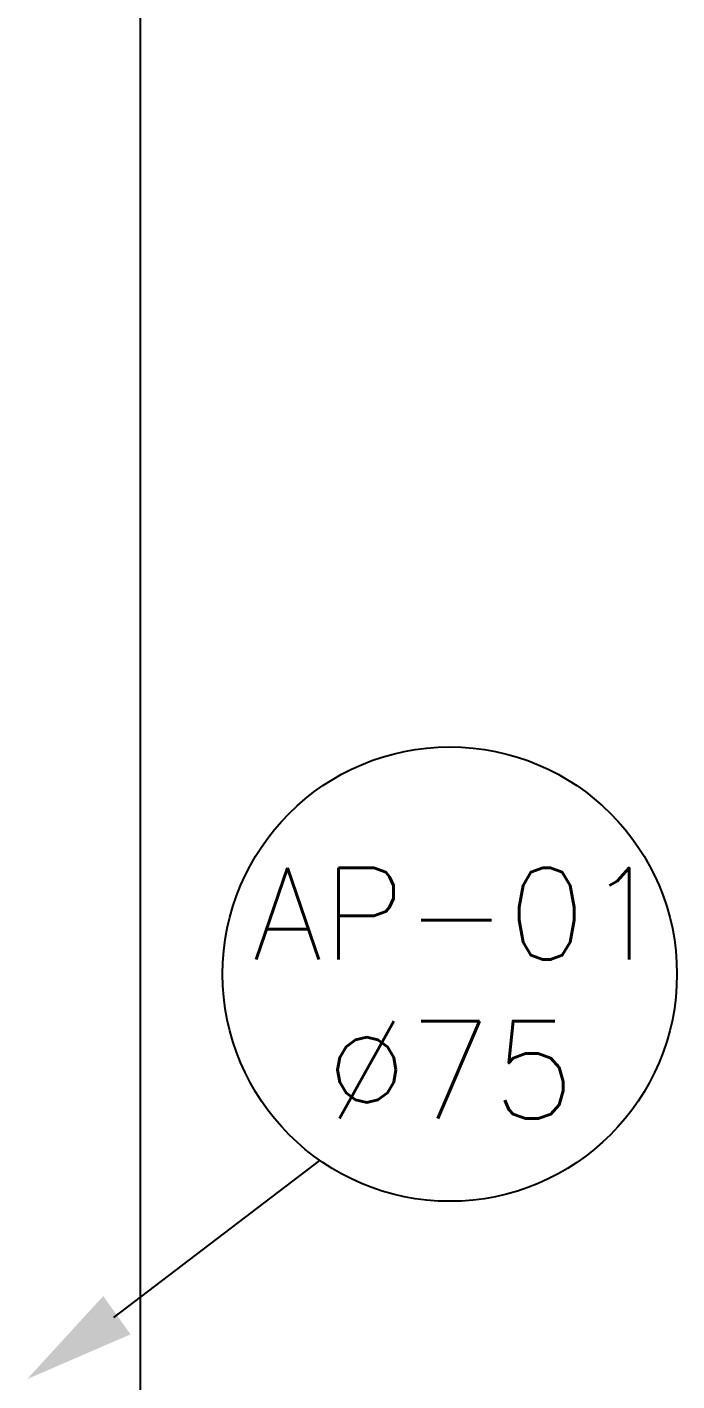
# Model space of a CAD drawing. Header units: millimetres. Extents: x 3923 to 4007, y 744 to 863.
# Drawn here: x 3938.594 to 3939.989, y 838.052 to 840.957 of the extents above; entities that cross this region are included whole.
import ezdxf
from ezdxf.enums import TextEntityAlignment as Align

# ---------------------------------------------------------------- set-up
doc = ezdxf.new("R2010")
doc.units = ezdxf.units.MM
doc.layers.add('-HIDRO', color=8, linetype='Continuous')
doc.layers.add('A-PEN-C', color=4, linetype='Continuous')
doc.styles.add('ROMANS', font='romans__.ttf', dxfattribs={"height": 0.1})

msp = doc.modelspace()

# ---------------------------------------------------------------- linework, layer by layer
at = {"layer": '-HIDRO', "linetype": 'Continuous'}
msp.add_line((3938.8371, 856.9666), (3938.8371, 825.0315), dxfattribs=at)
at = {"layer": 'A-PEN-C'}
msp.add_line((3938.7808, 838.1886), (3939.2226, 838.5256), dxfattribs=at)
msp.add_circle((3939.5017, 838.9253), 0.4875, dxfattribs=at)
msp.add_solid([(3938.5944, 838.0562), (3938.8164, 838.1523), (3938.7579, 838.2345)], dxfattribs=at)

# ---------------------------------------------------------------- texts
at = {"layer": 'A-PEN-C', "style": 'ROMANS'}
for s, height, p in [('AP-01', 0.19656, (3939.5199, 838.9564)), ('%%C75', 0.20945, (3939.5029, 838.6151))]:
    msp.add_text(s, height=height, rotation=360, dxfattribs=at).set_placement(p, align=Align.CENTER)

doc.saveas('drawing.dxf')
